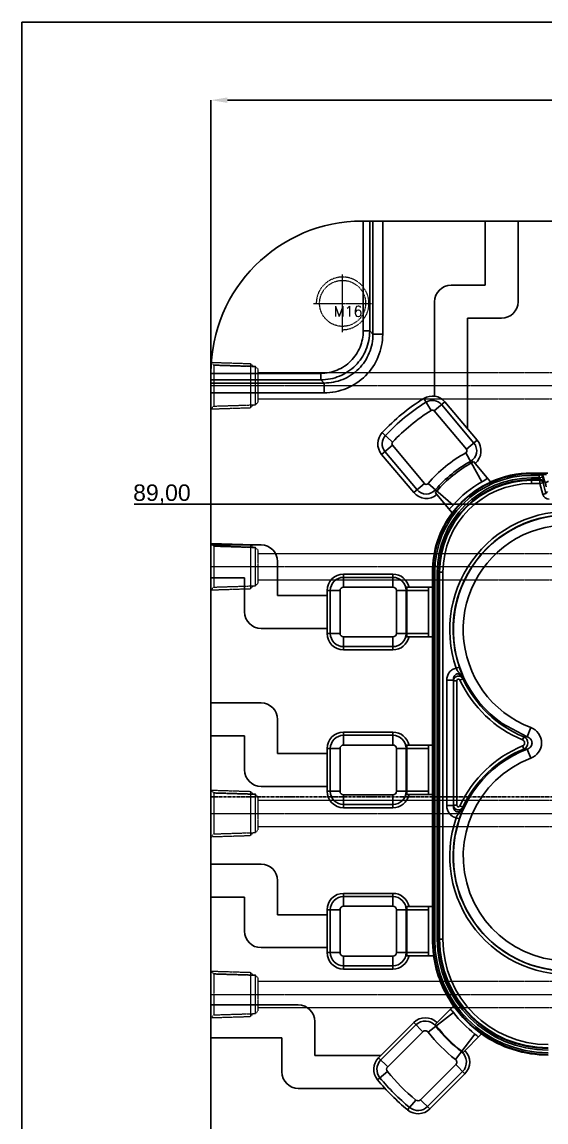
# Model space of a CAD drawing. Header units: millimetres. Extents: x 2461 to 3142, y 1660 to 2165.
# Drawn here: x 2460.9 to 2620.1, y 1830.6 to 2164.9 of the extents above; entities that cross this region are included whole.
import ezdxf

# ---------------------------------------------------------------- set-up
doc = ezdxf.new("R2010")
doc.units = ezdxf.units.MM
doc.linetypes.add('CENTER', pattern=[0.6, 0.375, -0.075, 0.075, -0.075])
doc.linetypes.add('HIDDEN', pattern=[0.2, 0.1, -0.1])
for name, color, linetype, lineweight in [('cool', 153, 'HIDDEN', 9), ('dim', 82, 'Continuous', 9), ('screw', 33, 'Continuous', 13)]:
    doc.layers.add(name, color=color, linetype=linetype, lineweight=lineweight)
doc.layers.add('DEFAULT_2', color=8, linetype='HIDDEN')
doc.styles.get("Standard").update_dxf_attribs({"font": 'arial.ttf'})
doc.styles.add('TXT', font='txt.shx', dxfattribs={"bigfont": 'gbcbig.shx'})
doc.dimstyles.new('mold', dxfattribs={"dimtxt": 8, "dimasz": 5, "dimexe": 0, "dimexo": 0, "dimgap": 0, "dimtad": 1, "dimzin": 1, "dimtxsty": 'Standard', "dimcen": 0, "dimclrd": 4, "dimclre": 4, "dimclrt": 6, "dimazin": 0, "dimtfac": 1, "dimtofl": 0, "dimtmove": 0, "dimatfit": 3, "dimfxl": 0, "dimarcsym": 0})

# ---------------------------------------------------------------- blocks, each defined once
blk = doc.blocks.new('screw_m16_g')
at = {"layer": 'screw', "color": 1, "linetype": 'CENTER', "ltscale": 0.497582}
for p, q in [((0, -8.8), (0, 8.8)), ((-8.8, 0), (8.8, 0))]:
    blk.add_line(p, q, dxfattribs=at)
at = {"layer": 'screw', "color": 33, "linetype": 'HIDDEN', "ltscale": 0.497582}
blk.add_circle((0, 0), 7, dxfattribs=at)
at = {"layer": 'screw', "color": 92, "linetype": 'HIDDEN', "ltscale": 0.497582}
blk.add_arc((0, 0), 8, 270, 180, dxfattribs=at)
at = {"layer": 'screw', "color": 6, "style": 'TXT'}
blk.add_text('M16', height=3.2, dxfattribs=at).set_placement((-2.72, -4))
blk = doc.blocks.new('cool_jt_f12')
at = {"layer": 'cool', "ltscale": 0.3}
for p, q in [((0, 7.0785), (0.856, 6.2225)), ((0, 7.0785), (12, 6.7035)), ((12, 6.7035), (12.856, 5.8475)), ((12, 6.7035), (12, -6.7035)), ((0.856, 6.2225), (0.856, -6.2225)), ((13.5, 5.827375), (0.856, 6.2225)), ((0.856, 6.2225), (13.5, 5.827375)), ((14.327375, 5), (13.5, 5.827375)), ((13.5, -5.827375), (13.5, 5.827375)), ((14.327375, -5), (14.327375, 5)), ((0.856, -6.2225), (0, -7.0785)), ((0.856, -6.2225), (13.5, -5.827375)), ((12, -6.7035), (12.856, -5.8475)), ((13.5, -5.827375), (14.327375, -5)), ((0, -7.0785), (12, -6.7035))]:
    blk.add_line(p, q, dxfattribs=at)
blk = doc.blocks.new('124')
at = {"layer": 'cool', "ltscale": 0.932966}
for p, q in [((10.14, -1344.71), (401.48, -1344.71)), ((10.14, -1352.71), (401.48, -1352.71))]:
    blk.add_line(p, q, dxfattribs=at)
at = {"layer": 'cool', "color": 1, "linetype": 'CENTER', "ltscale": 0.621977}
blk.add_line((-4.19, -1348.71), (415.81, -1348.71), dxfattribs=at)
at = {"layer": 'cool', "ltscale": 0.932966}
blk.add_blockref('cool_jt_f12', (-4.19, -1348.71), dxfattribs=at)
at = {"layer": 'cool', "ltscale": 0.932966, "rotation": 180}
blk.add_blockref('cool_jt_f12', (415.81, -1348.71), dxfattribs=at)
blk = doc.blocks.new('*D102')
at = {"color": 4, "lineweight": -2, "transparency": 16777216}
for p, q in [((2518.28, 2038.84), (2518.28, 2141.11)), ((2523.28, 2141.11), (2933.28, 2141.11)), ((2938.28, 2038.84), (2938.28, 2141.11))]:
    blk.add_line(p, q, dxfattribs=at)
at = {"color": 4, "transparency": 16777216}
for points in [[(2523.28, 2141.94), (2523.28, 2140.28), (2518.28, 2141.11)], [(2933.28, 2141.94), (2933.28, 2140.28), (2938.28, 2141.11)]]:
    blk.add_solid(points, dxfattribs=at)
at = {"layer": 'Defpoints', "color": 0, "transparency": 16777216}
for p in [(2938.28, 2141.11), (2518.28, 2038.84), (2938.28, 2038.84)]:
    blk.add_point(p, dxfattribs=at)
at = {"color": 6, "transparency": 16777216, "insert": (2741.05, 2145.92), "char_height": 8, "attachment_point": 5}
blk.add_mtext('420,00', dxfattribs=at)
blk = doc.blocks.new('*D76')
at = {"layer": 'Defpoints', "color": 0, "transparency": 16777216}
for p in [(2511.8, 2018.35), (2724.98, 2018.35), (2728.28, 1929.35)]:
    blk.add_point(p, dxfattribs=at)
at = {"layer": 'dim', "color": 4, "lineweight": -2, "transparency": 16777216}
blk.add_line((2724.98, 2018.35), (2494.94, 2018.35), dxfattribs=at)
at = {"layer": 'dim', "color": 6, "transparency": 16777216, "insert": (2503.37, 2021.36), "char_height": 5, "attachment_point": 5}
blk.add_mtext('89,00', dxfattribs=at)

msp = doc.modelspace()

# ---------------------------------------------------------------- linework, layer by layer
at = {"color": 7, "linetype": 'Continuous'}
for p, q in [((2564.279, 2104.352), (2892.279, 2104.352)), ((2564.542, 2104.352), (2564.542, 2070.962)), ((2566.523, 2104.352), (2566.523, 2070.962)), ((2567.489, 2104.352), (2567.489, 2069.995)), ((2570.46, 2104.352), (2570.46, 2069.995)), ((2601.595, 2104.352), (2601.595, 2084.857)), ((2611.595, 2104.352), (2611.595, 2079.857)), ((2601.595, 2084.857), (2591.226, 2084.857)), ((2586.226, 2079.857), (2586.226, 2051.154)), ((2596.226, 2041.252), (2596.226, 2074.857)), ((2596.226, 2074.857), (2606.595, 2074.857)), ((2564.542, 2070.962), (2566.523, 2070.962)), ((2566.523, 2070.962), (2567.489, 2069.995)), ((2570.46, 2069.995), (2567.489, 2069.995)), ((2518.279, 1800.352), (2518.279, 2058.352)), ((2551.669, 2058.088), (2518.279, 2058.088)), ((2551.669, 2056.108), (2518.279, 2056.108)), ((2551.669, 2058.088), (2551.669, 2056.108)), ((2551.669, 2056.108), (2552.635, 2055.141)), ((2552.635, 2055.141), (2518.279, 2055.141)), ((2552.635, 2052.171), (2552.635, 2055.141)), ((2552.635, 2052.171), (2518.279, 2052.171)), ((2585.196, 2046.808), (2582.939, 2050.444)), ((2586.127, 2046.659), (2589.391, 2049.398)), ((2599.183, 2037.759), (2589.391, 2049.398)), ((2586.127, 2046.659), (2595.904, 2035.008)), ((2588.39, 2048.558), (2598.167, 2036.907)), ((2573.454, 2037.172), (2570.328, 2040.096)), ((2570.15, 2033.466), (2573.429, 2036.218)), ((2583.167, 2024.612), (2573.429, 2036.218)), ((2595.904, 2035.008), (2599.183, 2037.759)), ((2570.15, 2033.466), (2579.888, 2021.861)), ((2580.904, 2022.713), (2571.165, 2034.319)), ((2600.574, 2025.093), (2595.7, 2033.915)), ((2603.275, 2025.104), (2598.068, 2031.309)), ((2615.719, 2027.086), (2615.719, 2027.792)), ((2620.612, 2027.792), (2615.719, 2027.792)), ((2617.385, 2027.588), (2615.719, 2027.588)), ((2615.719, 2027.086), (2617.892, 2027.086)), ((2615.719, 2024.599), (2615.719, 2026.31)), ((2618.1, 2026.31), (2615.719, 2026.31)), ((2615.719, 2025.809), (2618.401, 2025.809)), ((2617.892, 2027.086), (2618.86, 2027.346)), ((2618.1, 2026.31), (2617.892, 2027.086)), ((2619.068, 2026.57), (2618.1, 2026.31)), ((2618.242, 2025.601), (2618.401, 2025.809)), ((2619.034, 2027.381), (2618.814, 2027.514)), ((2619.068, 2026.57), (2618.86, 2027.346)), ((2619.896, 2024.547), (2619.034, 2027.381)), ((2579.888, 2021.861), (2583.167, 2024.612)), ((2584.264, 2024.607), (2591.917, 2018.046)), ((2618.242, 2025.601), (2615.719, 2025.601)), ((2615.719, 2024.599), (2618.242, 2024.599)), ((2618.242, 2025.601), (2618.242, 2024.599)), ((2618.242, 2024.599), (2619.21, 2024.858)), ((2619.124, 2021.306), (2618.242, 2024.599)), ((2619.369, 2025.066), (2619.21, 2024.858)), ((2620.092, 2021.565), (2619.21, 2024.858)), ((2591.579, 2015.706), (2586.433, 2021.839)), ((2620.092, 2021.565), (2619.124, 2021.306)), ((2620.092, 2021.565), (2620.55, 2022.162)), ((2518.279, 2005.931), (2533.504, 2005.931)), ((2538.504, 1990.562), (2538.504, 2000.931)), ((2518.279, 1995.931), (2528.504, 1995.931)), ((2528.504, 1995.931), (2528.504, 1985.562)), ((2558.569, 1993.134), (2558.569, 1997.062)), ((2573.569, 1997.062), (2558.569, 1997.062)), ((2558.569, 1996.089), (2573.569, 1996.089)), ((2573.569, 1993.134), (2573.569, 1997.062)), ((2585.569, 1997.642), (2585.569, 1993.062)), ((2585.569, 1997.642), (2586.275, 1997.642)), ((2585.773, 1997.642), (2585.773, 1886.087)), ((2586.275, 1886.087), (2586.275, 1997.642)), ((2587.05, 1997.642), (2587.05, 1886.087)), ((2587.05, 1997.642), (2588.762, 1997.642)), ((2587.552, 1886.087), (2587.552, 1997.642)), ((2587.759, 1997.642), (2587.759, 1886.087)), ((2588.762, 1886.087), (2588.762, 1997.642)), ((2558.569, 1993.134), (2573.569, 1993.134)), ((2585.569, 1993.062), (2577.673, 1993.062)), ((2585.621, 1993.062), (2585.621, 1978.062)), ((2553.588, 1990.562), (2538.504, 1990.562)), ((2553.569, 1992.062), (2553.569, 1979.062)), ((2557.497, 1992.062), (2553.569, 1992.062)), ((2554.542, 1979.062), (2554.542, 1992.062)), ((2557.497, 1979.062), (2557.497, 1992.062)), ((2574.641, 1992.062), (2574.641, 1979.062)), ((2577.673, 1992.062), (2574.641, 1992.062)), ((2577.595, 1992.062), (2577.595, 1979.062)), ((2577.793, 1979.062), (2577.793, 1992.062)), ((2577.793, 1992.062), (2584.369, 1992.062)), ((2584.369, 1979.062), (2584.369, 1992.062)), ((2533.504, 1980.562), (2553.569, 1980.562)), ((2557.497, 1979.062), (2553.569, 1979.062)), ((2577.673, 1979.062), (2574.641, 1979.062)), ((2577.793, 1979.062), (2584.369, 1979.062)), ((2558.569, 1974.062), (2558.569, 1977.99)), ((2573.569, 1977.99), (2558.569, 1977.99)), ((2573.569, 1974.062), (2573.569, 1977.99)), ((2585.569, 1978.062), (2577.673, 1978.062)), ((2585.569, 1978.062), (2585.569, 1945.062)), ((2573.569, 1975.035), (2558.569, 1975.035)), ((2558.569, 1974.062), (2573.569, 1974.062)), ((2593.758, 1968.83), (2592.812, 1968.505)), ((2589.954, 1926.724), (2589.954, 1964.813)), ((2589.954, 1964.813), (2591.953, 1964.813)), ((2591.953, 1926.724), (2591.953, 1964.813)), ((2591.986, 1964.663), (2592.985, 1964.663)), ((2592.985, 1926.874), (2592.985, 1964.663)), ((2593.938, 1964.874), (2594.844, 1965.297)), ((2594.813, 1965.441), (2594.844, 1965.297)), ((2518.279, 1957.931), (2533.504, 1957.931)), ((2538.504, 1942.562), (2538.504, 1952.931)), ((2558.569, 1945.134), (2558.569, 1949.062)), ((2573.569, 1949.062), (2558.569, 1949.062)), ((2573.569, 1945.134), (2573.569, 1949.062)), ((2606.8, 1951.65), (2614.374, 1947.637)), ((2615.442, 1950.439), (2614.374, 1947.637)), ((2518.279, 1947.931), (2528.504, 1947.931)), ((2528.504, 1947.931), (2528.504, 1937.562)), ((2558.569, 1948.089), (2573.569, 1948.089)), ((2613.345, 1947.617), (2612.964, 1946.693)), ((2553.588, 1942.562), (2538.504, 1942.562)), ((2553.569, 1944.062), (2553.569, 1931.062)), ((2557.497, 1944.062), (2553.569, 1944.062)), ((2554.542, 1931.062), (2554.542, 1944.062)), ((2557.497, 1931.062), (2557.497, 1944.062)), ((2558.569, 1945.134), (2573.569, 1945.134)), ((2574.641, 1944.062), (2574.641, 1931.062)), ((2577.673, 1944.062), (2574.641, 1944.062)), ((2577.595, 1944.062), (2577.595, 1931.062)), ((2585.569, 1945.062), (2577.673, 1945.062)), ((2577.793, 1931.062), (2577.793, 1944.062)), ((2577.793, 1944.062), (2584.369, 1944.062)), ((2584.369, 1931.062), (2584.369, 1944.062)), ((2585.621, 1945.062), (2585.621, 1930.062)), ((2612.964, 1944.845), (2613.345, 1943.92)), ((2614.374, 1943.901), (2615.442, 1941.098)), ((2533.504, 1932.562), (2553.569, 1932.562)), ((2557.497, 1931.062), (2553.569, 1931.062)), ((2558.569, 1926.062), (2558.569, 1929.99)), ((2573.569, 1929.99), (2558.569, 1929.99)), ((2573.569, 1926.062), (2573.569, 1929.99)), ((2577.673, 1931.062), (2574.641, 1931.062)), ((2585.569, 1930.062), (2577.673, 1930.062)), ((2577.793, 1931.062), (2584.369, 1931.062)), ((2585.569, 1930.062), (2585.569, 1896.062)), ((2573.569, 1927.035), (2558.569, 1927.035)), ((2558.569, 1926.062), (2573.569, 1926.062)), ((2589.954, 1926.724), (2591.953, 1926.724)), ((2592.985, 1926.874), (2591.986, 1926.874)), ((2594.844, 1926.241), (2593.938, 1926.663)), ((2594.844, 1926.241), (2594.813, 1926.096)), ((2593.758, 1922.707), (2592.813, 1923.032)), ((2518.279, 1908.931), (2533.504, 1908.931)), ((2538.504, 1893.562), (2538.504, 1903.931)), ((2518.279, 1898.931), (2528.504, 1898.931)), ((2528.504, 1898.931), (2528.504, 1888.562)), ((2558.569, 1896.134), (2558.569, 1900.062)), ((2573.569, 1900.062), (2558.569, 1900.062)), ((2558.569, 1899.089), (2573.569, 1899.089)), ((2573.569, 1896.134), (2573.569, 1900.062)), ((2558.569, 1896.134), (2573.569, 1896.134)), ((2585.569, 1896.062), (2577.673, 1896.062)), ((2585.621, 1896.062), (2585.621, 1886.087)), ((2553.588, 1893.562), (2538.504, 1893.562)), ((2553.569, 1895.062), (2553.569, 1882.062)), ((2557.497, 1895.062), (2553.569, 1895.062)), ((2554.542, 1882.062), (2554.542, 1895.062)), ((2557.497, 1882.062), (2557.497, 1895.062)), ((2574.641, 1895.062), (2574.641, 1882.062)), ((2577.673, 1895.062), (2574.641, 1895.062)), ((2577.595, 1895.062), (2577.595, 1882.062)), ((2577.793, 1882.062), (2577.793, 1895.062)), ((2577.793, 1895.062), (2584.369, 1895.062)), ((2584.369, 1882.062), (2584.369, 1895.062)), ((2586.275, 1886.087), (2585.621, 1886.087)), ((2588.762, 1886.087), (2587.05, 1886.087)), ((2533.504, 1883.562), (2553.569, 1883.562)), ((2557.497, 1882.062), (2553.569, 1882.062)), ((2577.673, 1882.062), (2574.641, 1882.062)), ((2577.793, 1882.062), (2584.369, 1882.062)), ((2558.569, 1877.062), (2558.569, 1880.99)), ((2573.569, 1880.99), (2558.569, 1880.99)), ((2573.569, 1877.062), (2573.569, 1880.99)), ((2585.93, 1881.062), (2577.673, 1881.062)), ((2573.569, 1878.035), (2558.569, 1878.035)), ((2558.569, 1877.062), (2573.569, 1877.062)), ((2518.279, 1866.158), (2544.824, 1866.158)), ((2591.993, 1865.822), (2586.401, 1860.23)), ((2591.956, 1863.849), (2584.263, 1857.898)), ((2549.824, 1850.789), (2549.824, 1861.158)), ((2579.879, 1860.778), (2569.22, 1850.092)), ((2569.895, 1849.418), (2580.567, 1860.09)), ((2582.656, 1858.001), (2579.879, 1860.778)), ((2518.279, 1856.158), (2539.824, 1856.158)), ((2539.824, 1856.158), (2539.824, 1845.789)), ((2571.984, 1847.329), (2582.656, 1858.001)), ((2598.503, 1857.304), (2592.555, 1849.606)), ((2600.478, 1857.336), (2594.886, 1851.744)), ((2569.917, 1850.789), (2549.824, 1850.789)), ((2571.984, 1847.329), (2569.22, 1850.092)), ((2571.914, 1845.889), (2568.897, 1843.405)), ((2592.658, 1847.999), (2581.985, 1837.327)), ((2594.747, 1845.91), (2584.074, 1835.238)), ((2595.435, 1845.222), (2592.658, 1847.999)), ((2584.763, 1834.55), (2595.435, 1845.222)), ((2544.824, 1840.789), (2571.14, 1840.789)), ((2580.546, 1837.258), (2578.049, 1834.225)), ((2584.763, 1834.55), (2581.985, 1837.327))]:
    msp.add_line(p, q, dxfattribs=at)
at = {"color": 1, "linetype": 'CENTER', "ltscale": 2.176921}
msp.add_line((2518.279, 1929.352), (2938.279, 1929.352), dxfattribs=at)
msp.add_lwpolyline([(2460.853, 2164.858), (3141.558, 2164.858), (3141.558, 1659.665), (2460.853, 1659.665)], close=True)
at = {"color": 7, "linetype": 'Continuous'}
for centre, radius, start, end in [((2564.279, 2058.352), 46, 90, 180), ((2591.226, 2079.857), 5, 90, 180), ((2606.595, 2079.857), 5, 270, 0), ((2615.719, 1997.642), 62.15, 121.83227, 136.91494), ((2615.719, 1997.642), 60.824, 121.83227, 136.91494), ((2585.576, 2046.196), 4.981, 40, 121.83227), ((2585.576, 2046.196), 3.674, 40, 121.83227), ((2615.719, 1997.642), 57.869, 121.83227, 136.91494), ((2585.576, 2046.196), 0.719, 40, 121.83227), ((2573.98, 2036.68), 5, 136.91494, 220), ((2573.98, 2036.68), 3.674, 136.91494, 220), ((2573.98, 2036.68), 0.719, 136.91494, 220), ((2595.353, 2034.545), 3.674, 298.89365, 40), ((2595.353, 2034.545), 5, 310, 40), ((2615.719, 1997.642), 41.431, 118.89365, 139.39507), ((2595.353, 2034.545), 0.719, 298.89365, 40), ((2615.719, 1997.642), 38.476, 118.89365, 139.39507), ((2615.719, 1997.642), 37.926, 118.89365, 139.39507), ((2595.353, 2034.545), 4.224, 298.89365, 310), ((2615.719, 1997.642), 29.946, 90, 180), ((2615.719, 1997.642), 29.444, 90, 180), ((2615.719, 1997.642), 28.668, 90, 180), ((2615.719, 1997.642), 28.167, 90, 180), ((2595.353, 2034.545), 10.8, 298.89365, 310), ((2615.719, 1997.642), 30.15, 90, 114.37744), ((2618.397, 2024.801), 1.008, 15.24139, 89.75865), ((2596.606, 2021.383), 23.039, 14.99961, 15.43485), ((2583.718, 2025.075), 3.674, 220, 319.39507), ((2583.718, 2025.075), 0.719, 220, 319.39507), ((2615.719, 1997.642), 27.959, 90, 180), ((2615.719, 1997.642), 26.957, 90, 180), ((2615.719, 1997.642), 30.098, 114.34954, 143.2153), ((2615.719, 1997.642), 31.35, 118.89365, 139.39507), ((2618.238, 2024.594), 1.008, 15.22947, 89.77053), ((2583.718, 2025.075), 5, 220, 310), ((2583.718, 2025.075), 4.224, 310, 319.39507), ((2621.06, 2021.824), 2.004, 194.98167, 270.01778), ((2583.718, 2025.075), 10.8, 310, 319.39507), ((2626.774, 1980.19), 35.915, 82.68167, 198.9863), ((2615.719, 1997.642), 30.15, 143.19191, 180), ((2626.774, 1980.19), 34.916, 60.99809, 198.98516), ((2626.774, 1980.19), 34.835, 51.25547, 235.01326), ((2626.774, 1980.19), 31.836, 48.35335, 249.1483), ((2533.504, 2000.931), 5, 0, 90), ((2558.569, 1992.062), 5, 90, 180), ((2558.569, 1992.062), 4.027, 90, 180), ((2573.569, 1992.062), 5, 11.53696, 90), ((2573.569, 1992.062), 4.027, 0, 90), ((2558.569, 1992.062), 1.072, 90, 180), ((2573.569, 1992.062), 1.072, 0, 90), ((2573.569, 1992.062), 4.224, 0, 13.69465), ((2573.569, 1992.062), 10.8, 0, 5.31277), ((2533.504, 1985.562), 5, 180, 270), ((2558.569, 1979.062), 5, 180, 270), ((2558.569, 1979.062), 4.027, 180, 270), ((2558.569, 1979.062), 1.072, 180, 270), ((2573.569, 1979.062), 4.027, 270, 0), ((2573.569, 1979.062), 1.072, 270, 0), ((2573.569, 1979.062), 4.224, 346.30535, 0), ((2573.569, 1979.062), 10.8, 354.68723, 0), ((2573.569, 1979.062), 5, 270, 348.46304), ((2665.684, 1980.362), 75.352, 191.90669, 192.02722), ((2626.774, 1980.19), 36.232, 205.00589, 247.59529), ((2626.774, 1980.19), 35.233, 205.00586, 247.59541), ((2533.504, 1952.931), 5, 0, 90), ((2558.569, 1944.062), 5, 90, 180), ((2573.569, 1944.062), 5, 11.53696, 90), ((2558.569, 1944.062), 4.027, 90, 180), ((2573.569, 1944.062), 4.027, 0, 90), ((2612.556, 1945.769), 2.01, 293.13025, 66.8723), ((2558.569, 1944.062), 1.072, 90, 180), ((2573.569, 1944.062), 1.072, 0, 90), ((2573.569, 1944.062), 4.224, 0, 13.69465), ((2573.569, 1944.062), 10.8, 0, 5.31277), ((2626.774, 1911.347), 34.835, 110.85165, 298.46167), ((2626.774, 1911.347), 36.232, 112.40471, 154.99411), ((2626.774, 1911.347), 35.233, 112.40459, 154.99414), ((2626.774, 1911.347), 31.836, 110.85169, 290.4069), ((2533.504, 1937.562), 5, 180, 270), ((2558.569, 1931.062), 5, 180, 270), ((2558.569, 1931.062), 4.027, 180, 270), ((2558.569, 1931.062), 1.072, 180, 270), ((2573.569, 1931.062), 4.027, 270, 0), ((2573.569, 1931.062), 1.072, 270, 0), ((2573.569, 1931.062), 5, 270, 348.46304), ((2573.569, 1931.062), 4.224, 346.30535, 0), ((2573.569, 1931.062), 10.8, 354.68723, 0), ((2665.65, 1911.182), 75.318, 167.97271, 168.0933), ((2626.774, 1911.347), 35.915, 161.01334, 276.00733), ((2626.774, 1911.347), 34.916, 161.0165, 276.00618), ((2533.504, 1903.931), 5, 0, 90), ((2558.569, 1895.062), 5, 90, 180), ((2558.569, 1895.062), 4.027, 90, 180), ((2573.569, 1895.062), 5, 11.53696, 90), ((2573.569, 1895.062), 4.027, 0, 90), ((2558.569, 1895.062), 1.072, 90, 180), ((2573.569, 1895.062), 1.072, 0, 90), ((2573.569, 1895.062), 4.224, 0, 13.69465), ((2573.569, 1895.062), 10.8, 0, 5.31277), ((2533.504, 1888.562), 5, 180, 270), ((2620.744, 1886.087), 35.123, 180, 188.22555), ((2620.744, 1886.087), 34.971, 180, 270), ((2620.744, 1886.087), 34.469, 180, 270), ((2620.744, 1886.087), 33.693, 180, 270), ((2620.744, 1886.087), 33.192, 180, 270), ((2620.744, 1886.087), 32.984, 180, 270), ((2620.744, 1886.087), 31.982, 180, 270), ((2558.569, 1882.062), 5, 180, 270), ((2558.569, 1882.062), 4.027, 180, 270), ((2558.569, 1882.062), 1.072, 180, 270), ((2573.569, 1882.062), 4.027, 270, 0), ((2573.569, 1882.062), 1.072, 270, 0), ((2573.569, 1882.062), 4.224, 346.30535, 0), ((2573.569, 1882.062), 10.8, 354.68723, 0), ((2573.569, 1882.062), 5, 270, 348.46304), ((2620.744, 1886.087), 35.175, 188.21321, 215.17871), ((2544.824, 1861.158), 5, 0, 90), ((2620.744, 1886.087), 35.123, 215.16391, 234.83609), ((2583.414, 1857.243), 5, 45, 135), ((2583.414, 1857.243), 10.8, 37.69296, 45), ((2620.744, 1886.087), 36.375, 217.69296, 232.30699), ((2583.414, 1857.243), 4.027, 37.69296, 135), ((2583.414, 1857.243), 4.224, 37.69296, 45), ((2620.744, 1886.087), 43.148, 217.69296, 232.30699), ((2620.744, 1886.087), 42.951, 217.69296, 232.30699), ((2583.414, 1857.243), 1.072, 37.69296, 135), ((2620.744, 1886.087), 46.103, 217.69296, 232.30699), ((2591.9, 1848.758), 10.8, 45, 52.30699), ((2620.744, 1886.087), 35.175, 234.82129, 270), ((2591.9, 1848.758), 4.027, 315, 52.30699), ((2591.9, 1848.758), 4.224, 45, 52.30699), ((2591.9, 1848.758), 5, 315, 45), ((2572.742, 1846.57), 4.981, 135, 219.46222), ((2572.742, 1846.57), 4.027, 135, 219.46222), ((2591.9, 1848.758), 1.072, 315, 52.30699), ((2544.824, 1845.789), 5, 180, 270), ((2572.742, 1846.57), 1.072, 135, 219.46222), ((2620.744, 1886.087), 63.247, 219.46222, 230.53775), ((2620.744, 1886.087), 67.156, 219.46222, 230.53775), ((2620.744, 1886.087), 66.202, 219.46222, 230.53775), ((2581.227, 1838.085), 4.027, 230.53775, 315), ((2581.227, 1838.085), 1.072, 230.53775, 315), ((2581.227, 1838.085), 5, 230.53775, 315)]:
    msp.add_arc(centre, radius, start, end, dxfattribs=at)
msp.add_ellipse((2620.082, 2027.378), major_axis=(1.053, -0.009), ratio=0.0567968, start_param=-3.0463879, end_param=-1.4224933, dxfattribs=at)
for points, knots in [([(2564.542, 2070.962), (2564.542, 2069.285), (2563.884, 2065.896), (2561.024, 2061.604), (2556.733, 2058.746), (2553.345, 2058.088), (2551.669, 2058.088)], [0, 0, 0, 0, 0.2500964, 0.5001186, 0.7500242, 1, 1, 1, 1]), ([(2566.523, 2070.962), (2566.518, 2069.029), (2565.748, 2065.124), (2562.446, 2060.182), (2557.504, 2056.882), (2553.6, 2056.113), (2551.669, 2056.108)], [0, 0, 0, 0, 0.25008, 0.500118, 0.7500401, 1, 1, 1, 1]), ([(2570.46, 2069.995), (2570.46, 2067.675), (2569.549, 2062.983), (2565.592, 2057.041), (2559.649, 2053.082), (2554.956, 2052.171), (2552.635, 2052.171)], [0, 0, 0, 0, 0.2500049, 0.4999506, 0.7499172, 1, 1, 1, 1]), ([(2567.489, 2069.995), (2567.497, 2068.059), (2566.753, 2064.141), (2563.459, 2059.173), (2558.492, 2055.878), (2554.572, 2055.134), (2552.635, 2055.141)], [0, 0, 0, 0, 0.2499891, 0.4999502, 0.7499323, 1, 1, 1, 1]), ([(2618.814, 2027.514), (2618.798, 2027.524), (2618.737, 2027.529), (2618.628, 2027.543), (2618.47, 2027.552), (2618.204, 2027.564), (2617.838, 2027.575), (2617.538, 2027.583), (2617.385, 2027.588)], [0, 0, 0, 0, 0.0401054, 0.1211665, 0.2346888, 0.3708637, 0.6795028, 1, 1, 1, 1]), ([(2617.892, 2027.086), (2617.842, 2027.148), (2617.743, 2027.264), (2617.601, 2027.417), (2617.485, 2027.521), (2617.415, 2027.582), (2617.385, 2027.588)], [0, 0, 0, 0, 0.333771, 0.6360973, 0.8698568, 1, 1, 1, 1]), ([(2618.401, 2025.809), (2618.417, 2025.816), (2618.384, 2025.9), (2618.334, 2025.985), (2618.228, 2026.146), (2618.146, 2026.252), (2618.1, 2026.31)], [0, 0, 0, 0, 0.0869785, 0.3043211, 0.6215417, 1, 1, 1, 1]), ([(2619.068, 2026.57), (2619.116, 2026.389), (2619.203, 2026.051), (2619.295, 2025.646), (2619.346, 2025.375), (2619.371, 2025.228), (2619.376, 2025.133), (2619.379, 2025.079), (2619.369, 2025.066)], [0, 0, 0, 0, 0.3643992, 0.6813425, 0.8070537, 0.9042567, 0.9690154, 1, 1, 1, 1]), ([(2620.864, 2025.256), (2620.733, 2025.224), (2620.488, 2025.142), (2620.175, 2024.969), (2619.957, 2024.78), (2619.888, 2024.614), (2619.896, 2024.547)], [0, 0, 0, 0, 0.319523, 0.6107641, 0.8402539, 1, 1, 1, 1]), ([(2620.152, 2023.648), (2620.131, 2023.725), (2620.049, 2024.026), (2619.963, 2024.325), (2619.896, 2024.547)], [0, 0, 0, 0, 0.2579412, 1, 1, 1, 1]), ([(2592.812, 1968.505), (2592.398, 1968.436), (2591.587, 1968.125), (2590.652, 1967.235), (2590.079, 1966.083), (2589.953, 1965.235), (2589.954, 1964.813)], [0, 0, 0, 0, 0.2496886, 0.4995675, 0.7497819, 1, 1, 1, 1]), ([(2594.813, 1965.441), (2594.732, 1965.639), (2594.533, 1966.01), (2594.112, 1966.463), (2593.593, 1966.737), (2593.022, 1966.775), (2592.521, 1966.498), (2592.165, 1966.032), (2591.97, 1965.446), (2591.943, 1965.026), (2591.953, 1964.813)], [0, 0, 0, 0, 0.1356154, 0.2653062, 0.3871385, 0.5000752, 0.6131635, 0.7352179, 0.8647801, 1, 1, 1, 1]), ([(2594.844, 1965.297), (2594.699, 1965.582), (2594.19, 1966.07), (2593.15, 1966.172), (2592.251, 1965.64), (2591.996, 1964.982), (2591.986, 1964.663)], [0, 0, 0, 0, 0.2468663, 0.5000096, 0.7531143, 1, 1, 1, 1]), ([(2592.813, 1968.505), (2592.88, 1968.348), (2593.02, 1968.043), (2593.246, 1967.613), (2593.508, 1967.232), (2593.809, 1966.903), (2594.118, 1966.585), (2594.49, 1966.119), (2594.705, 1965.72), (2594.813, 1965.441)], [0, 0, 0, 0, 0.139682, 0.2724675, 0.3959153, 0.5151234, 0.6351459, 0.7566815, 1, 1, 1, 1]), ([(2594.813, 1965.441), (2594.694, 1965.875), (2594.384, 1967.018), (2593.996, 1968.137), (2593.757, 1968.831)], [0, 0, 0, 0, 0.3797927, 1, 1, 1, 1]), ([(2593.938, 1964.874), (2593.888, 1964.98), (2593.721, 1965.156), (2593.359, 1965.232), (2593.063, 1965.011), (2592.985, 1964.78), (2592.985, 1964.663)], [0, 0, 0, 0, 0.2579233, 0.4997939, 0.7418406, 1, 1, 1, 1]), ([(2615.442, 1950.439), (2616.376, 1950.083), (2618.086, 1948.805), (2619.081, 1945.768), (2618.086, 1942.732), (2616.376, 1941.454), (2615.442, 1941.098)], [0, 0, 0, 0, 0.2502705, 0.5000355, 0.749785, 1, 1, 1, 1]), ([(2612.964, 1944.845), (2613.146, 1944.919), (2613.462, 1945.184), (2613.663, 1945.768), (2613.462, 1946.353), (2613.146, 1946.618), (2612.964, 1946.693)], [0, 0, 0, 0, 0.252418, 0.499957, 0.7474939, 1, 1, 1, 1]), ([(2613.345, 1947.617), (2613.429, 1947.618), (2613.772, 1947.625), (2614.115, 1947.632), (2614.374, 1947.637)], [0, 0, 0, 0, 0.2442862, 1, 1, 1, 1]), ([(2614.374, 1943.901), (2614.782, 1944.039), (2615.532, 1944.513), (2616.023, 1945.769), (2615.532, 1947.024), (2614.782, 1947.498), (2614.374, 1947.637)], [0, 0, 0, 0, 0.2572614, 0.4999923, 0.7427258, 1, 1, 1, 1]), ([(2614.374, 1943.901), (2614.287, 1943.902), (2613.943, 1943.909), (2613.6, 1943.915), (2613.345, 1943.921)], [0, 0, 0, 0, 0.255955, 1, 1, 1, 1]), ([(2589.954, 1926.724), (2589.953, 1926.302), (2590.079, 1925.454), (2590.651, 1924.302), (2591.587, 1923.412), (2592.398, 1923.101), (2592.812, 1923.032)], [0, 0, 0, 0, 0.2502077, 0.5004126, 0.7502905, 1, 1, 1, 1]), ([(2591.953, 1926.724), (2591.943, 1926.511), (2591.97, 1926.091), (2592.165, 1925.504), (2592.521, 1925.039), (2593.023, 1924.762), (2593.594, 1924.801), (2594.112, 1925.074), (2594.533, 1925.527), (2594.732, 1925.899), (2594.813, 1926.096)], [0, 0, 0, 0, 0.1352842, 0.264918, 0.3870319, 0.5001556, 0.6130566, 0.7348261, 0.8644461, 1, 1, 1, 1]), ([(2591.986, 1926.874), (2591.996, 1926.555), (2592.251, 1925.897), (2593.15, 1925.366), (2594.19, 1925.467), (2594.699, 1925.955), (2594.844, 1926.241)], [0, 0, 0, 0, 0.246892, 0.5000245, 0.7531399, 1, 1, 1, 1]), ([(2594.813, 1926.096), (2594.705, 1925.818), (2594.49, 1925.418), (2594.118, 1924.952), (2593.809, 1924.635), (2593.508, 1924.306), (2593.247, 1923.924), (2593.021, 1923.493), (2592.881, 1923.19), (2592.813, 1923.032)], [0, 0, 0, 0, 0.2433239, 0.3648577, 0.4848853, 0.6041115, 0.7275307, 0.8603187, 1, 1, 1, 1]), ([(2592.985, 1926.874), (2592.985, 1926.757), (2593.062, 1926.527), (2593.359, 1926.305), (2593.721, 1926.381), (2593.888, 1926.557), (2593.938, 1926.663)], [0, 0, 0, 0, 0.2579224, 0.4998135, 0.7418399, 1, 1, 1, 1]), ([(2594.813, 1926.096), (2594.694, 1925.662), (2594.384, 1924.519), (2593.996, 1923.4), (2593.757, 1922.705)], [0, 0, 0, 0, 0.3797776, 1, 1, 1, 1])]:
    msp.add_open_spline(points, degree=3, knots=knots, dxfattribs=at)
at = {"layer": 'DEFAULT_2', "color": 8, "linetype": 'HIDDEN'}
for p, q in [((2603.309, 2025.062), (2603.275, 2025.104)), ((2591.579, 2015.706), (2591.614, 2015.665)), ((2585.569, 1993.062), (2585.621, 1993.062)), ((2577.793, 1992.062), (2577.673, 1992.062)), ((2577.793, 1979.062), (2577.673, 1979.062)), ((2585.569, 1978.062), (2585.621, 1978.062)), ((2577.793, 1944.062), (2577.673, 1944.062)), ((2585.569, 1945.062), (2585.621, 1945.062)), ((2577.793, 1931.062), (2577.673, 1931.062)), ((2585.569, 1930.062), (2585.621, 1930.062)), ((2585.569, 1896.062), (2585.621, 1896.062)), ((2577.793, 1895.062), (2577.673, 1895.062)), ((2577.793, 1882.062), (2577.673, 1882.062)), ((2585.93, 1881.062), (2585.983, 1881.062)), ((2592.031, 1865.859), (2591.993, 1865.822)), ((2600.478, 1857.336), (2600.516, 1857.374))]:
    msp.add_line(p, q, dxfattribs=at)

# ---------------------------------------------------------------- block references
for p in [(2522.467, 3403.061), (2522.467, 3348.061), (2522.467, 3273.061), (2522.467, 3218.061)]:
    msp.add_blockref('124', p)
at = {"layer": 'screw'}
msp.add_blockref('screw_m16_g', (2558.279, 2079.352), dxfattribs=at)

# ---------------------------------------------------------------- dimensions: what is measured, and where the dimension line sits
dim = msp.add_linear_dim(base=(2938.279, 2141.111), p1=(2518.279, 2038.836), p2=(2938.279, 2038.836), dimstyle='mold')
dim.commit()
dim.dimension.update_dxf_attribs({"geometry": '*D102', "text_midpoint": (2741.046, 2141.111), "dimtype": 160})
at = {"layer": 'dim'}
dim = msp.add_ordinate_dim(feature_location=(2724.979, 2018.355), offset=(-213.177, 0), dtype=0, origin=(2728.279, 1929.352), dimstyle='mold', override={"dimtxt": 5, "dimasz": 2}, dxfattribs=at)
dim.commit()
dim.dimension.update_dxf_attribs({"geometry": '*D76', "text_midpoint": (2503.37, 2021.359)})

doc.saveas('drawing.dxf')
